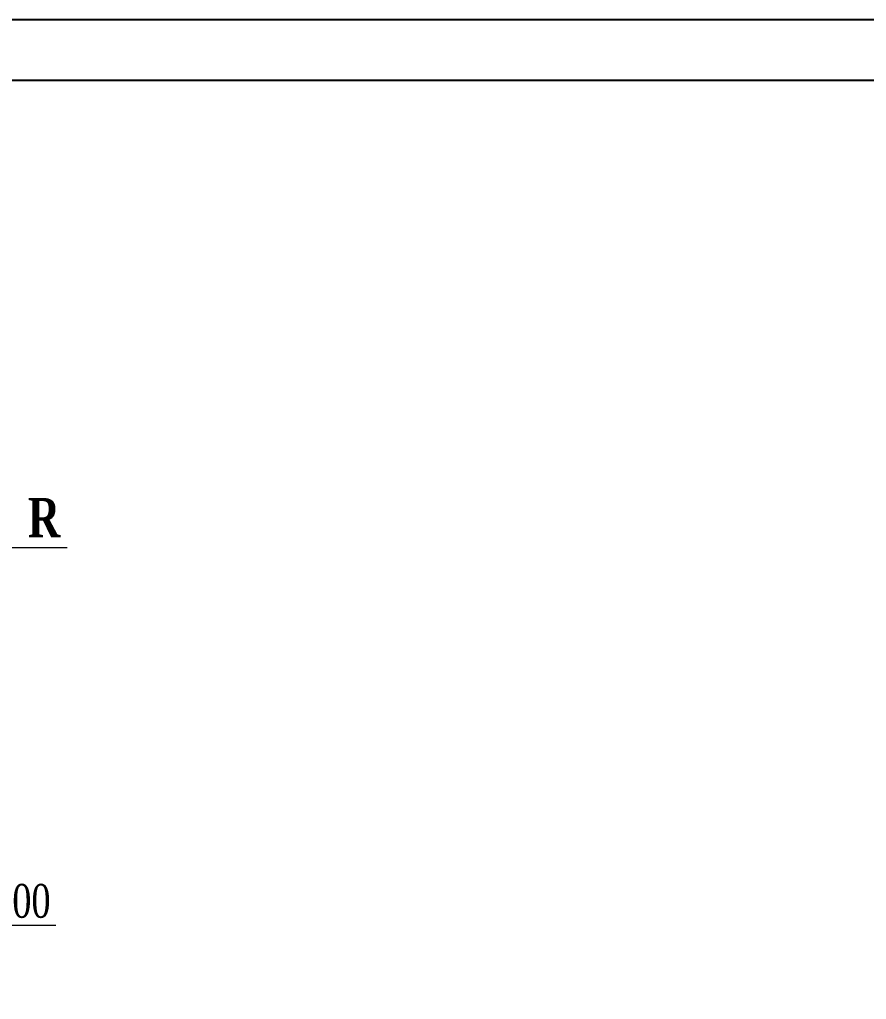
# Model space of a CAD drawing. Header units: millimetres. Extents: x -149347 to 251215, y -2929184 to -2541447.
# Drawn here: x 76984 to 84502, y -2867658 to -2858955 of the extents above; entities that cross this region are included whole.
import ezdxf

# ---------------------------------------------------------------- set-up
doc = ezdxf.new("R2010")
doc.units = ezdxf.units.MM
doc.styles.add('400', font='times.ttf', dxfattribs={"width": 0.75, "height": 300})
doc.styles.add('style1', font='A3TI(LA).TTF', dxfattribs={"height": 400})
doc.dimstyles.new('DIM_100', dxfattribs={"dimscale": 100, "dimtxt": 250, "dimasz": 2.5, "dimexe": 1.25, "dimexo": 0.625, "dimtad": 1, "dimdec": 0, "dimtxsty": 'style1', "dimblk": 'OBLIQUE', "dimcen": 2.5, "dimdle": 1.25, "dimclrd": 251, "dimclre": 251, "dimaunit": 1, "dimadec": 3, "dimazin": 0, "dimtfac": 1, "dimtdec": 0, "dimtmove": 1, "dimatfit": 3, "dimfxl": 1.25, "dimlwd": 5, "dimlwe": 5, "dimarcsym": 0})

# ---------------------------------------------------------------- blocks, each defined once
blk = doc.blocks.new('_Oblique')
at = {"color": 0, "linetype": 'ByBlock', "lineweight": -2}
blk.add_line((-0.5, -0.5), (0.5, 0.5), dxfattribs=at)
blk = doc.blocks.new('*D572')
at = {"color": 251, "linetype": 'ByBlock', "lineweight": 5, "ltscale": 50, "transparency": 16777216}
for p, q in [((76540.1, -2867532.6), (76701.6, -2866999.6)), ((76701.6, -2866999.6), (77305.9, -2866999.6)), ((76438.8, -2867532.6), (76641.3, -2867532.6))]:
    blk.add_line(p, q, dxfattribs=at)
at = {"color": 251, "lineweight": 5, "ltscale": 50, "transparency": 16777216}
for p, q in [((76440.1, -2867032.6), (76440.1, -2867657.6)), ((76640.1, -2867032.6), (76640.1, -2867657.6))]:
    blk.add_line(p, q, dxfattribs=at)
at = {"layer": 'Defpoints', "color": 0, "lineweight": 15, "ltscale": 50, "transparency": 16777216}
for p in [(76440.1, -2866621.6), (76640.1, -2866621.6), (76640.1, -2867532.6)]:
    blk.add_point(p, dxfattribs=at)
at = {"color": 251, "lineweight": 5, "ltscale": 50, "transparency": 16777216, "xscale": 250, "yscale": 250, "zscale": 250, "rotation": 180}
blk.add_blockref('_Oblique', (76440.1, -2867532.6), dxfattribs=at)
at = {"color": 251, "lineweight": 5, "ltscale": 50, "transparency": 16777216, "xscale": 250, "yscale": 250, "zscale": 250}
blk.add_blockref('_Oblique', (76640.1, -2867532.6), dxfattribs=at)
at = {"color": 0, "lineweight": 15, "ltscale": 50, "transparency": 16777216, "insert": (77003.7, -2866784.5), "char_height": 300, "attachment_point": 5, "style": '400', "bg_fill": 3, "box_fill_scale": 1.1, "bg_fill_color": 9, "bg_fill_true_color": 13158600, "bg_fill_transparency": 0}
blk.add_mtext('{\\fTimes New Roman|b0|i0|c238|p18;2}00', dxfattribs=at)
blk = doc.blocks.new('mekteb')
at = {"color": 0, "lineweight": 25}
blk.add_line((99643.1, -1821465.8), (139843.2, -1821465.8), dxfattribs=at)
at = {"color": 0, "lineweight": 25, "ltscale": 15}
blk.add_line((139343.2, -1821965.8), (101643.2, -1821965.8), dxfattribs=at)

msp = doc.modelspace()

# ---------------------------------------------------------------- linework, layer by layer
at = {"color": 3, "lineweight": 15, "ltscale": 15}
msp.add_lwpolyline([(76599.14718, -2864251.35902), (76892.31469, -2863643.46875), (77407.14195, -2863643.46875)], dxfattribs=at)

# ---------------------------------------------------------------- texts
at = {"insert": (77057.5128, -2863202.69365), "char_height": 350, "width": 263.5904201, "attachment_point": 1, "style": '400'}
msp.add_mtext('{\\fTimes New Roman|b1|i0|c204|p18;R}', dxfattribs=at)

# ---------------------------------------------------------------- dimensions: what is measured, and where the dimension line sits
at = {"color": 7, "lineweight": 15, "ltscale": 50}
dim = msp.add_linear_dim(base=(76640.08641, -2867532.58751), p1=(76440.08641, -2866621.56647), p2=(76640.08641, -2866621.56647), text='{\\fTimes New Roman|b0|i0|c238|p18;2}00', dimstyle='DIM_100', override={"dimscale": 1, "dimtxt": 300, "dimasz": 250, "dimexe": 125, "dimexo": 62.5, "dimgap": 62.5, "dimtxsty": '400', "dimcen": 250, "dimfxl": 500, "dimfxlon": 1, "dimtfill": 1, "dimtfillclr": 256, "dimarcsym": 1}, dxfattribs=at)
dim.commit()
dim.dimension.update_dxf_attribs({"geometry": '*D572', "text_midpoint": (76764.05895, -2866999.61529), "dimtype": 160})

# ---------------------------------------------------------------- next in the draw order: block references
at = {"lineweight": 15, "xscale": 1.082813985422999, "yscale": 1.082813985422999, "zscale": 1.082813985422999}
msp.add_blockref('mekteb', (-45157.8711, -886646.00234), dxfattribs=at)

doc.saveas('drawing.dxf')
